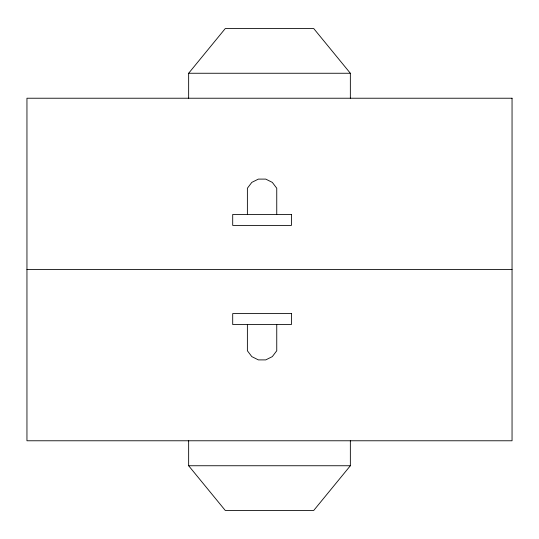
<?xml version="1.0" encoding="UTF-8"?>
<svg xmlns="http://www.w3.org/2000/svg" width="539" height="539" viewBox="0 0 539 539"><rect width="100%" height="100%" fill="white"/><g stroke="black" fill="none" stroke-linecap="round" stroke-linejoin="round"><path stroke-width="0.81" d="M188.65 98.226L188.65 73.257L225.262 28.56L313.738 28.56L350.35 73.257L350.35 98.226M350.35 440.774L350.35 465.743L313.738 510.44L225.262 510.44L188.65 465.743L188.65 440.774M188.65 73.257L350.35 73.257M26.95 269.5L512.05 269.5M188.65 465.743L350.35 465.743M276.75 214.475L276.75 188.239L272.316 182.377L265.74 179.103L258.39 179.103L251.814 182.377L247.381 188.239L247.381 214.475M276.75 324.525L276.75 350.761L272.316 356.623L265.74 359.897L258.39 359.897L251.814 356.623L247.381 350.761L247.381 324.525M512.05 98.226L26.95 98.226L26.95 440.774L512.05 440.774L512.05 98.226M291.431 214.475L232.7 214.475L232.7 225.403L291.431 225.403L291.431 214.475M291.431 313.597L232.7 313.597L232.7 324.525L291.431 324.525L291.431 313.597"/></g></svg>
